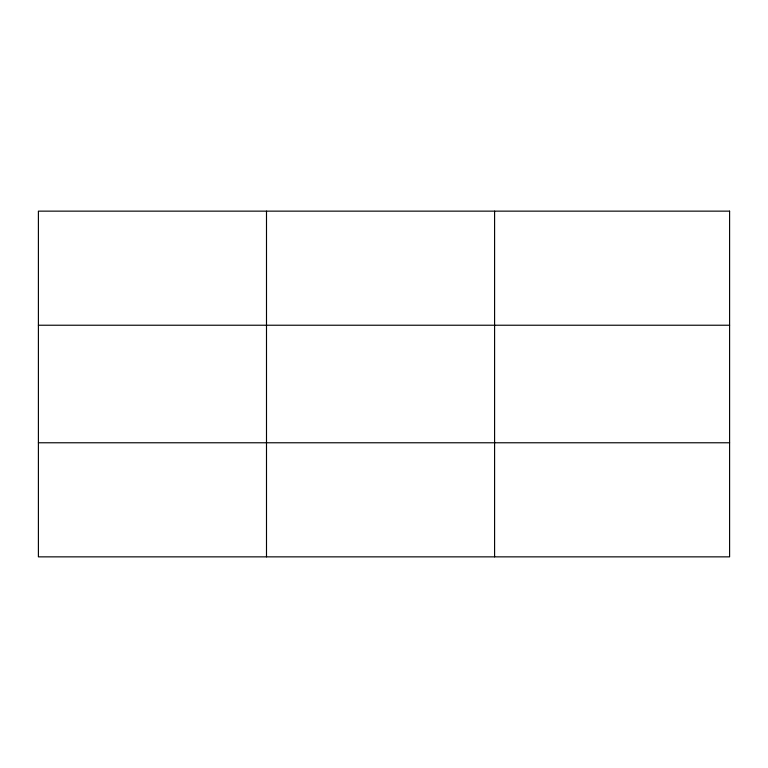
<?xml version="1.0" encoding="UTF-8"?>
<svg xmlns="http://www.w3.org/2000/svg" width="768" height="768" viewBox="0 0 768 768"><rect width="100%" height="100%" fill="white"/><g stroke="black" fill="none" stroke-linecap="round" stroke-linejoin="round"><path stroke-width="1.15" d="M266.496 556.858L266.496 211.142M494.592 556.858L494.592 211.142M38.4 325.229L729.6 325.229M38.4 442.771L729.6 442.771M729.6 211.142L729.6 556.858L38.4 556.858L38.4 211.142L729.6 211.142"/></g></svg>
